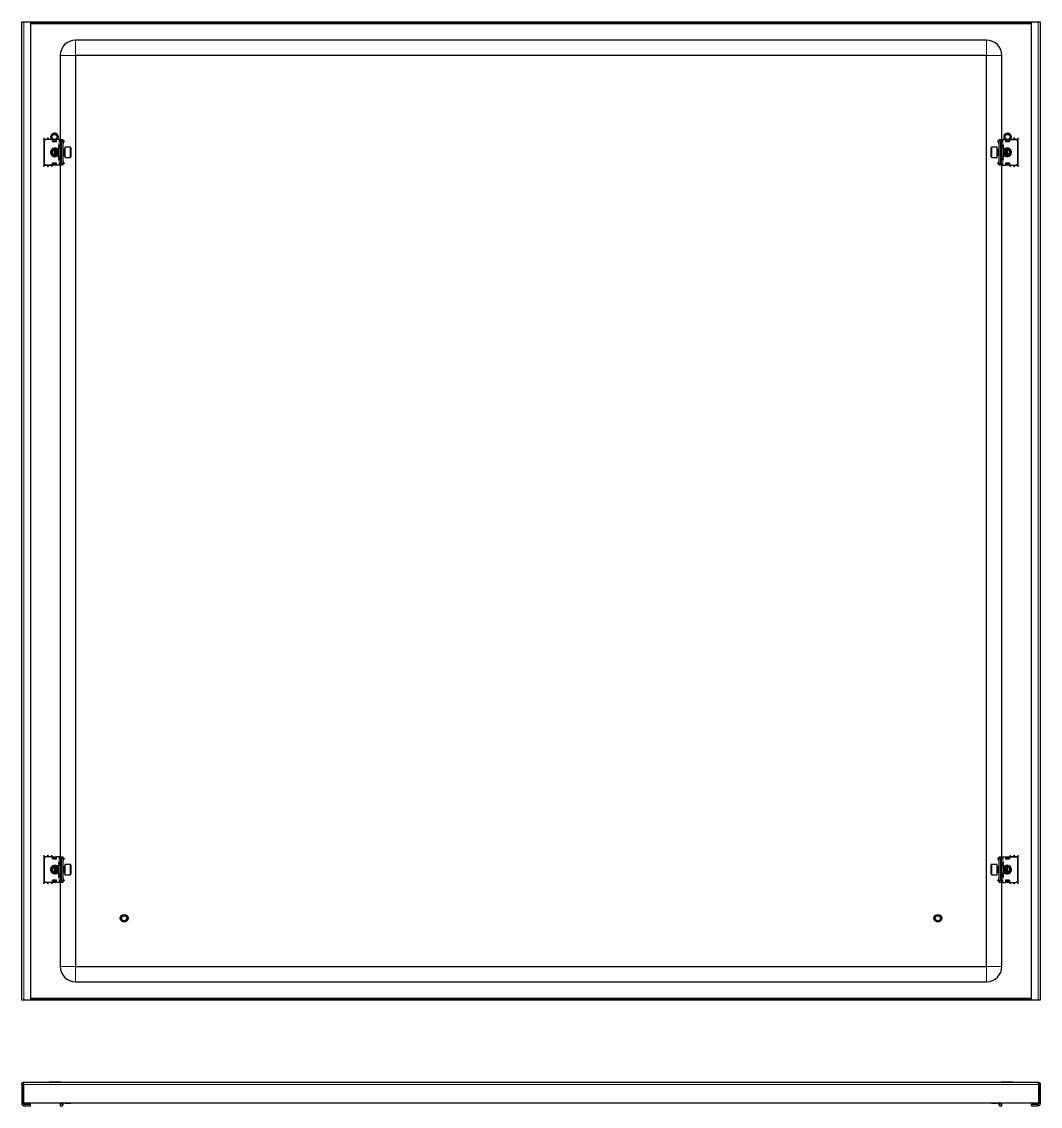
# Model space of a CAD drawing. Header units: millimetres. Extents: x -500 to 1880, y -349 to 996.
# Drawn here: x 886 to 1880, y -321 to 738 of the extents above; entities that cross this region are included whole.
import ezdxf

# ---------------------------------------------------------------- set-up
doc = ezdxf.new("R2010")
doc.units = ezdxf.units.MM

msp = doc.modelspace()

# ---------------------------------------------------------------- linework, layer by layer
at = {"color": 7, "linetype": 'Continuous', "lineweight": 25}
for p, q in [((885.87, 737.57), (887.97, 737.57)), ((885.87, -217.43), (885.87, 737.57)), ((887.97, 737.57), (894.37, 737.57)), ((894.37, 737.57), (894.37, -217.43)), ((894.37, 737.57), (1871.37, 737.57)), ((894.37, 736.07), (1871.37, 736.07)), ((1871.37, -217.43), (1871.37, 737.57)), ((1871.37, 737.57), (1877.77, 737.57)), ((1877.77, 737.57), (1879.87, 737.57)), ((1879.87, 737.57), (1879.87, -217.43)), ((1827.37, 719.57), (938.37, 719.57)), ((923.37, 704.57), (923.37, 622.57)), ((1827.37, 704.57), (938.37, 704.57)), ((938.37, 704.57), (938.37, -184.43)), ((1827.37, -184.43), (1827.37, 704.57)), ((1842.37, 622.57), (1842.37, 704.57)), ((907.37, 622.82), (907.37, 597.32)), ((907.87, 620.57), (907.87, 599.57)), ((915.87, 622.57), (909.87, 622.57)), ((915.87, 622.57), (915.87, 620.57)), ((916.07, 621.78), (915.87, 621.9)), ((915.87, 620.57), (919.87, 620.57)), ((916.07, 620.57), (916.07, 621.78)), ((916.12, 622.19), (916.45, 622.43)), ((916.62, 622.19), (916.12, 621.84)), ((916.12, 621.84), (916.12, 622.19)), ((916.12, 620.93), (916.12, 621.84)), ((916.12, 620.57), (916.12, 620.93)), ((916.62, 622.34), (916.62, 622.19)), ((916.62, 622.19), (917.02, 622.19)), ((918.71, 622.19), (919.12, 622.19)), ((919.12, 622.19), (919.12, 622.34)), ((919.62, 621.84), (919.12, 622.19)), ((919.28, 622.43), (919.62, 622.19)), ((919.62, 622.19), (919.62, 621.84)), ((919.87, 621.9), (919.62, 621.76)), ((919.62, 621.84), (919.62, 620.93)), ((919.62, 620.93), (919.62, 620.57)), ((919.87, 620.57), (919.87, 622.57)), ((922.37, 622.57), (919.87, 622.57)), ((921.87, 617.07), (921.87, 615.07)), ((922.37, 617.07), (921.87, 617.07)), ((921.87, 615.32), (922.87, 615.32)), ((921.87, 615.07), (923.54, 614.1)), ((923.37, 614.07), (921.87, 614.07)), ((921.87, 614.07), (921.87, 606.07)), ((923.87, 622.57), (922.37, 622.57)), ((923.87, 617.07), (922.37, 617.07)), ((922.87, 615.32), (923.37, 615.32)), ((923.37, 615.32), (923.37, 614.21)), ((923.87, 622.57), (925.87, 622.57)), ((923.87, 620.57), (923.87, 622.57)), ((923.87, 620.57), (923.87, 599.57)), ((924.87, 599.57), (924.87, 620.57)), ((925.87, 622.57), (925.87, 622.3)), ((925.87, 622.3), (925.87, 597.84)), ((925.87, 621.49), (926.07, 621.28)), ((926.37, 618.82), (925.87, 618.82)), ((926.37, 615.32), (925.87, 615.32)), ((926.37, 620.57), (926.37, 620.11)), ((926.37, 615.32), (926.37, 618.82)), ((926.37, 613.07), (926.37, 615.32)), ((926.45, 620.24), (927.43, 621.21)), ((926.81, 619.88), (926.45, 620.24)), ((926.81, 619.88), (927.78, 620.86)), ((927.43, 621.21), (927.78, 620.86)), ((933.27, 615.07), (927.87, 615.07)), ((927.87, 615.07), (927.87, 605.07)), ((933.87, 614.47), (933.87, 605.67)), ((1831.87, 614.14), (1831.87, 614.47)), ((1831.87, 605.67), (1831.87, 614.14)), ((1837.87, 615.07), (1832.47, 615.07)), ((1837.87, 614.69), (1837.87, 615.07)), ((1837.87, 605.07), (1837.87, 614.69)), ((1838.31, 621.21), (1837.95, 620.86)), ((1838.93, 619.88), (1837.95, 620.86)), ((1839.28, 620.24), (1838.31, 621.21)), ((1838.93, 619.88), (1839.28, 620.24)), ((1839.37, 620.57), (1839.37, 620.18)), ((1839.37, 618.82), (1839.87, 618.82)), ((1839.37, 618.82), (1839.37, 615.32)), ((1839.87, 615.32), (1839.37, 615.32)), ((1839.37, 615.32), (1839.37, 613.07)), ((1839.66, 621.28), (1839.87, 621.49)), ((1839.87, 622.57), (1841.87, 622.57)), ((1839.87, 622.3), (1839.87, 622.57)), ((1839.87, 597.84), (1839.87, 622.3)), ((1840.87, 620.57), (1840.87, 599.57)), ((1841.87, 622.57), (1841.87, 620.57)), ((1841.87, 622.57), (1843.37, 622.57)), ((1841.87, 599.57), (1841.87, 620.57)), ((1843.37, 617.07), (1841.87, 617.07)), ((1842.19, 614.1), (1843.87, 615.07)), ((1842.37, 614.21), (1842.37, 615.32)), ((1842.37, 615.32), (1842.87, 615.32)), ((1843.87, 614.07), (1842.37, 614.07)), ((1842.87, 615.32), (1843.87, 615.32)), ((1843.37, 622.57), (1845.87, 622.57)), ((1843.87, 617.07), (1843.37, 617.07)), ((1843.87, 615.07), (1843.87, 617.07)), ((1843.87, 606.07), (1843.87, 614.07)), ((1845.87, 622.57), (1845.87, 620.57)), ((1846.12, 621.76), (1845.87, 621.9)), ((1845.87, 620.57), (1849.87, 620.57)), ((1846.12, 622.19), (1846.45, 622.43)), ((1846.62, 622.19), (1846.12, 621.84)), ((1846.12, 621.84), (1846.12, 622.19)), ((1846.12, 620.93), (1846.12, 621.84)), ((1846.12, 620.57), (1846.12, 620.93)), ((1846.62, 622.34), (1846.62, 622.19)), ((1846.62, 622.19), (1847.02, 622.19)), ((1848.71, 622.19), (1849.12, 622.19)), ((1849.12, 622.19), (1849.12, 622.34)), ((1849.62, 621.84), (1849.12, 622.19)), ((1849.28, 622.43), (1849.62, 622.19)), ((1849.62, 622.19), (1849.62, 621.84)), ((1849.62, 621.84), (1849.62, 620.93)), ((1849.62, 620.93), (1849.62, 620.57)), ((1849.87, 621.9), (1849.67, 621.78)), ((1849.67, 621.78), (1849.67, 620.57)), ((1849.87, 620.57), (1849.87, 622.57)), ((1849.87, 622.57), (1855.87, 622.57)), ((1857.87, 599.57), (1857.87, 620.57)), ((1858.37, 597.32), (1858.37, 622.82)), ((917.34, 607.51), (918.17, 607.32)), ((918.42, 613.07), (917.87, 612.52)), ((917.87, 612.52), (917.87, 607.63)), ((917.87, 607.63), (918.42, 607.07)), ((918.48, 613.07), (918.42, 613.07)), ((918.42, 613.07), (918.42, 607.07)), ((918.42, 607.07), (918.48, 607.07)), ((918.87, 612.52), (918.48, 613.07)), ((918.48, 613.07), (918.48, 608.93)), ((918.48, 608.93), (918.48, 607.07)), ((918.48, 607.07), (918.87, 607.63)), ((918.66, 607.33), (919.03, 607.39)), ((919.25, 613.07), (918.87, 612.52)), ((918.87, 612.52), (918.87, 609.14)), ((918.87, 609.14), (918.87, 607.63)), ((918.87, 607.63), (919.25, 607.07)), ((919.48, 613.07), (919.25, 613.07)), ((919.25, 613.07), (919.25, 608.93)), ((919.25, 608.93), (919.25, 607.07)), ((919.25, 607.07), (919.48, 607.07)), ((919.87, 612.52), (919.48, 613.07)), ((919.48, 613.07), (919.48, 608.93)), ((919.48, 608.93), (919.48, 607.07)), ((919.48, 607.07), (919.87, 607.63)), ((919.7, 612.76), (919.94, 612.63)), ((919.94, 607.52), (919.7, 607.38)), ((920.25, 613.07), (919.87, 612.52)), ((919.87, 612.52), (919.87, 609.14)), ((919.87, 609.14), (919.87, 607.63)), ((919.87, 607.63), (920.25, 607.07)), ((920.48, 613.07), (920.25, 613.07)), ((920.25, 613.07), (920.25, 608.93)), ((920.25, 608.93), (920.25, 607.07)), ((920.25, 607.07), (920.48, 607.07)), ((920.87, 612.52), (920.48, 613.07)), ((920.48, 613.07), (920.48, 608.93)), ((920.48, 608.93), (920.48, 607.07)), ((920.48, 607.07), (920.87, 607.63)), ((921.25, 613.07), (920.87, 612.52)), ((920.87, 612.52), (920.87, 609.14)), ((920.87, 609.14), (920.87, 607.63)), ((920.87, 607.63), (921.25, 607.07)), ((921.48, 613.07), (921.25, 613.07)), ((921.25, 613.07), (921.25, 608.93)), ((921.25, 608.93), (921.25, 607.07)), ((921.25, 607.07), (921.48, 607.07)), ((921.87, 612.52), (921.48, 613.07)), ((921.48, 613.07), (921.48, 608.93)), ((921.48, 608.93), (921.48, 607.07)), ((921.48, 607.07), (921.87, 607.63)), ((921.87, 606.07), (923.37, 606.07)), ((923.54, 606.04), (921.87, 605.07)), ((921.87, 605.07), (921.87, 603.07)), ((922.87, 604.82), (921.87, 604.82)), ((923.37, 604.82), (922.87, 604.82)), ((923.37, 605.94), (923.37, 604.82)), ((926.25, 613.07), (925.87, 612.52)), ((925.87, 607.63), (926.25, 607.07)), ((925.87, 604.82), (926.37, 604.82)), ((926.48, 613.07), (926.25, 613.07)), ((926.25, 613.07), (926.25, 608.93)), ((926.25, 608.93), (926.25, 607.07)), ((926.25, 607.07), (926.48, 607.07)), ((926.37, 604.82), (926.37, 607.07)), ((926.37, 601.32), (926.37, 604.82)), ((926.87, 612.52), (926.48, 613.07)), ((926.48, 613.07), (926.48, 608.93)), ((926.48, 608.93), (926.48, 607.07)), ((926.48, 607.07), (926.87, 607.63)), ((927.25, 613.07), (926.87, 612.52)), ((926.87, 612.52), (926.87, 609.14)), ((926.87, 609.14), (926.87, 607.63)), ((926.87, 607.63), (927.25, 607.07)), ((927.62, 613.07), (927.25, 613.07)), ((927.25, 613.07), (927.25, 608.93)), ((927.25, 608.93), (927.25, 607.07)), ((927.25, 607.07), (927.62, 607.07)), ((927.87, 605.07), (933.27, 605.07)), ((1832.47, 605.07), (1837.87, 605.07)), ((1838.48, 613.07), (1838.12, 613.07)), ((1838.12, 607.07), (1838.48, 607.07)), ((1838.87, 612.52), (1838.48, 613.07)), ((1838.48, 608.93), (1838.48, 613.07)), ((1838.48, 607.07), (1838.48, 608.93)), ((1838.48, 607.07), (1838.87, 607.63)), ((1839.25, 613.07), (1838.87, 612.52)), ((1838.87, 609.14), (1838.87, 612.52)), ((1838.87, 607.63), (1838.87, 609.14)), ((1838.87, 607.63), (1839.25, 607.07)), ((1839.48, 613.07), (1839.25, 613.07)), ((1839.25, 608.93), (1839.25, 613.07)), ((1839.25, 607.07), (1839.25, 608.93)), ((1839.25, 607.07), (1839.48, 607.07)), ((1839.37, 607.07), (1839.37, 604.82)), ((1839.37, 604.82), (1839.37, 601.32)), ((1839.37, 604.82), (1839.87, 604.82)), ((1839.87, 612.52), (1839.48, 613.07)), ((1839.48, 608.93), (1839.48, 613.07)), ((1839.48, 607.07), (1839.48, 608.93)), ((1839.48, 607.07), (1839.87, 607.63)), ((1843.87, 605.07), (1842.19, 606.04)), ((1842.37, 606.07), (1843.87, 606.07)), ((1842.37, 604.82), (1842.37, 605.94)), ((1842.87, 604.82), (1842.37, 604.82)), ((1843.87, 604.82), (1842.87, 604.82)), ((1844.25, 613.07), (1843.87, 612.52)), ((1843.87, 607.63), (1844.25, 607.07)), ((1843.87, 603.07), (1843.87, 605.07)), ((1844.48, 613.07), (1844.25, 613.07)), ((1844.25, 608.93), (1844.25, 613.07)), ((1844.25, 607.07), (1844.25, 608.93)), ((1844.25, 607.07), (1844.48, 607.07)), ((1844.87, 612.52), (1844.48, 613.07)), ((1844.48, 608.93), (1844.48, 613.07)), ((1844.48, 607.07), (1844.48, 608.93)), ((1844.48, 607.07), (1844.87, 607.63)), ((1845.25, 613.07), (1844.87, 612.52)), ((1844.87, 609.14), (1844.87, 612.52)), ((1844.87, 607.63), (1844.87, 609.14)), ((1844.87, 607.63), (1845.25, 607.07)), ((1845.48, 613.07), (1845.25, 613.07)), ((1845.25, 608.93), (1845.25, 613.07)), ((1845.25, 607.07), (1845.25, 608.93)), ((1845.25, 607.07), (1845.48, 607.07)), ((1845.87, 612.52), (1845.48, 613.07)), ((1845.48, 608.93), (1845.48, 613.07)), ((1845.48, 607.07), (1845.48, 608.93)), ((1845.48, 607.07), (1845.87, 607.63)), ((1845.79, 612.63), (1846.04, 612.76)), ((1846.04, 607.38), (1845.79, 607.52)), ((1846.25, 613.07), (1845.87, 612.52)), ((1845.87, 609.14), (1845.87, 612.52)), ((1845.87, 607.63), (1845.87, 609.14)), ((1845.87, 607.63), (1846.25, 607.07)), ((1846.48, 613.07), (1846.25, 613.07)), ((1846.25, 608.93), (1846.25, 613.07)), ((1846.25, 607.07), (1846.25, 608.93)), ((1846.25, 607.07), (1846.48, 607.07)), ((1846.87, 612.52), (1846.48, 613.07)), ((1846.48, 608.93), (1846.48, 613.07)), ((1846.48, 607.07), (1846.48, 608.93)), ((1846.48, 607.07), (1846.87, 607.63)), ((1846.7, 607.39), (1847.07, 607.33)), ((1847.25, 613.07), (1846.87, 612.52)), ((1846.87, 609.14), (1846.87, 612.52)), ((1846.87, 607.63), (1846.87, 609.14)), ((1846.87, 607.63), (1847.25, 607.07)), ((1847.31, 613.07), (1847.25, 613.07)), ((1847.25, 608.93), (1847.25, 613.07)), ((1847.25, 607.07), (1847.25, 608.93)), ((1847.25, 607.07), (1847.31, 607.07)), ((1847.87, 612.52), (1847.31, 613.07)), ((1847.31, 612.84), (1847.31, 613.07)), ((1847.31, 607.07), (1847.31, 612.84)), ((1847.31, 607.07), (1847.87, 607.63)), ((1847.56, 607.32), (1848.39, 607.51)), ((1847.87, 612.33), (1847.87, 612.52)), ((1847.87, 607.63), (1847.87, 612.33)), ((915.87, 597.57), (909.87, 597.57)), ((915.37, 597.57), (915.37, 597.32)), ((919.87, 599.57), (915.87, 599.57)), ((915.87, 599.57), (915.87, 597.57)), ((915.87, 597.69), (916.07, 597.69)), ((916.07, 597.69), (916.07, 599.57)), ((916.12, 599.22), (916.12, 599.57)), ((916.12, 598.3), (916.12, 599.22)), ((916.12, 598.3), (916.62, 597.95)), ((916.12, 597.95), (916.12, 598.3)), ((916.62, 597.6), (916.12, 597.95)), ((919.12, 597.95), (916.62, 597.95)), ((916.62, 597.95), (916.62, 597.6)), ((919.12, 597.6), (916.62, 597.6)), ((919.12, 597.95), (919.62, 598.3)), ((919.12, 597.6), (919.12, 597.95)), ((919.62, 597.95), (919.12, 597.6)), ((919.62, 599.57), (919.62, 599.22)), ((919.62, 599.22), (919.62, 598.3)), ((919.62, 598.3), (919.62, 597.95)), ((919.87, 597.57), (919.87, 599.57)), ((922.37, 597.57), (919.87, 597.57)), ((921.87, 603.07), (922.37, 603.07)), ((922.37, 603.07), (923.87, 603.07)), ((923.87, 597.57), (922.37, 597.57)), ((923.37, 597.57), (923.37, -77.43)), ((923.87, 597.57), (923.87, 599.57)), ((925.87, 597.57), (923.87, 597.57)), ((926.37, 601.32), (925.87, 601.32)), ((926.07, 598.86), (925.87, 598.66)), ((925.87, 597.84), (925.87, 597.57)), ((926.37, 599.57), (926.37, 599.97)), ((926.81, 600.26), (926.45, 599.91)), ((926.45, 599.91), (927.43, 598.93)), ((926.81, 600.26), (927.78, 599.29)), ((927.43, 598.93), (927.78, 599.29)), ((1838.93, 600.26), (1837.95, 599.29)), ((1838.31, 598.93), (1837.95, 599.29)), ((1839.28, 599.91), (1838.31, 598.93)), ((1838.93, 600.26), (1839.28, 599.91)), ((1839.37, 601.32), (1839.87, 601.32)), ((1839.37, 599.57), (1839.37, 600.03)), ((1839.87, 598.66), (1839.66, 598.86)), ((1839.87, 597.57), (1839.87, 597.84)), ((1841.87, 597.57), (1839.87, 597.57)), ((1841.87, 603.07), (1843.37, 603.07)), ((1841.87, 599.57), (1841.87, 597.57)), ((1841.87, 597.57), (1843.37, 597.57)), ((1842.37, -77.43), (1842.37, 597.57)), ((1843.37, 603.07), (1843.87, 603.07)), ((1843.37, 597.57), (1845.87, 597.57)), ((1849.87, 599.57), (1845.87, 599.57)), ((1845.87, 599.57), (1845.87, 597.57)), ((1846.12, 599.22), (1846.12, 599.57)), ((1846.12, 598.3), (1846.12, 599.22)), ((1846.12, 598.3), (1846.62, 597.95)), ((1846.12, 597.95), (1846.12, 598.3)), ((1846.62, 597.6), (1846.12, 597.95)), ((1849.12, 597.95), (1846.62, 597.95)), ((1846.62, 597.95), (1846.62, 597.6)), ((1849.12, 597.6), (1846.62, 597.6)), ((1849.12, 597.95), (1849.62, 598.3)), ((1849.12, 597.6), (1849.12, 597.95)), ((1849.62, 597.95), (1849.12, 597.6)), ((1849.62, 599.57), (1849.62, 599.22)), ((1849.62, 599.22), (1849.62, 598.3)), ((1849.62, 598.3), (1849.62, 597.95)), ((1849.67, 599.57), (1849.67, 597.69)), ((1849.67, 597.69), (1849.87, 597.69)), ((1849.87, 597.57), (1849.87, 599.57)), ((1849.87, 597.57), (1855.87, 597.57)), ((1850.37, 597.32), (1850.37, 597.57)), ((907.37, -77.18), (907.37, -102.68)), ((907.87, -79.43), (907.87, -100.43)), ((915.87, -77.43), (909.87, -77.43)), ((915.37, -77.18), (915.37, -77.43)), ((915.87, -77.43), (915.87, -79.43)), ((916.07, -77.55), (915.87, -77.55)), ((915.87, -79.43), (919.87, -79.43)), ((916.07, -79.43), (916.07, -77.55)), ((916.12, -77.81), (916.62, -77.45)), ((916.62, -77.81), (916.12, -78.16)), ((916.12, -78.16), (916.12, -77.81)), ((916.12, -79.07), (916.12, -78.16)), ((916.12, -79.43), (916.12, -79.07)), ((916.62, -77.45), (916.62, -77.81)), ((916.62, -77.45), (919.12, -77.45)), ((916.62, -77.81), (919.12, -77.81)), ((919.12, -77.81), (919.12, -77.45)), ((919.12, -77.45), (919.62, -77.81)), ((919.62, -78.16), (919.12, -77.81)), ((919.62, -77.81), (919.62, -78.16)), ((919.62, -78.16), (919.62, -79.07)), ((919.62, -79.07), (919.62, -79.43)), ((919.87, -79.43), (919.87, -77.43)), ((922.37, -77.43), (919.87, -77.43)), ((921.87, -82.93), (921.87, -84.93)), ((922.37, -82.93), (921.87, -82.93)), ((921.87, -84.68), (922.87, -84.68)), ((923.87, -77.43), (922.37, -77.43)), ((923.87, -82.93), (922.37, -82.93)), ((922.87, -84.68), (923.37, -84.68)), ((923.37, -84.68), (923.37, -85.79)), ((923.87, -79.43), (923.87, -77.43)), ((923.87, -77.43), (925.87, -77.43)), ((923.87, -79.43), (923.87, -100.43)), ((924.87, -100.43), (924.87, -79.43)), ((925.87, -77.43), (925.87, -77.7)), ((925.87, -77.7), (925.87, -102.16)), ((925.87, -78.51), (926.07, -78.72)), ((926.37, -81.18), (925.87, -81.18)), ((926.37, -84.68), (925.87, -84.68)), ((926.37, -79.43), (926.37, -79.89)), ((926.37, -84.68), (926.37, -81.18)), ((926.37, -86.93), (926.37, -84.68)), ((926.45, -79.76), (927.43, -78.79)), ((926.81, -80.12), (926.45, -79.76)), ((926.81, -80.12), (927.78, -79.14)), ((927.43, -78.79), (927.78, -79.14)), ((1838.31, -78.79), (1837.95, -79.14)), ((1838.93, -80.12), (1837.95, -79.14)), ((1839.28, -79.76), (1838.31, -78.79)), ((1838.93, -80.12), (1839.28, -79.76)), ((1839.37, -79.43), (1839.37, -79.82)), ((1839.37, -81.18), (1839.87, -81.18)), ((1839.37, -81.18), (1839.37, -84.68)), ((1839.87, -84.68), (1839.37, -84.68)), ((1839.37, -84.68), (1839.37, -86.93)), ((1839.66, -78.72), (1839.87, -78.51)), ((1839.87, -77.43), (1841.87, -77.43)), ((1839.87, -77.7), (1839.87, -77.43)), ((1839.87, -102.16), (1839.87, -77.7)), ((1840.87, -79.43), (1840.87, -100.43)), ((1841.87, -77.43), (1841.87, -79.43)), ((1841.87, -77.43), (1843.37, -77.43)), ((1841.87, -100.43), (1841.87, -79.43)), ((1843.37, -82.93), (1841.87, -82.93)), ((1842.37, -85.79), (1842.37, -84.68)), ((1842.37, -84.68), (1842.87, -84.68)), ((1842.87, -84.68), (1843.87, -84.68)), ((1843.37, -77.43), (1845.87, -77.43)), ((1843.87, -82.93), (1843.37, -82.93)), ((1843.87, -84.93), (1843.87, -82.93)), ((1845.87, -77.43), (1845.87, -79.43)), ((1845.87, -79.43), (1849.87, -79.43)), ((1846.12, -77.81), (1846.62, -77.45)), ((1846.62, -77.81), (1846.12, -78.16)), ((1846.12, -78.16), (1846.12, -77.81)), ((1846.12, -79.07), (1846.12, -78.16)), ((1846.12, -79.43), (1846.12, -79.07)), ((1846.62, -77.45), (1846.62, -77.81)), ((1846.62, -77.45), (1849.12, -77.45)), ((1846.62, -77.81), (1849.12, -77.81)), ((1849.12, -77.81), (1849.12, -77.45)), ((1849.12, -77.45), (1849.62, -77.81)), ((1849.62, -78.16), (1849.12, -77.81)), ((1849.62, -77.81), (1849.62, -78.16)), ((1849.62, -78.16), (1849.62, -79.07)), ((1849.62, -79.07), (1849.62, -79.43)), ((1849.67, -77.55), (1849.67, -79.43)), ((1849.87, -77.55), (1849.67, -77.55)), ((1849.87, -77.43), (1855.87, -77.43)), ((1849.87, -79.43), (1849.87, -77.43)), ((1850.37, -77.43), (1850.37, -77.18)), ((1857.87, -100.43), (1857.87, -79.43)), ((1858.37, -102.68), (1858.37, -77.18)), ((917.34, -92.49), (918.17, -92.68)), ((918.42, -86.93), (917.87, -87.48)), ((917.87, -87.48), (917.87, -92.37)), ((917.87, -92.37), (918.42, -92.93)), ((918.48, -86.93), (918.42, -86.93)), ((918.42, -86.93), (918.42, -92.93)), ((918.42, -92.93), (918.48, -92.93)), ((918.87, -87.48), (918.48, -86.93)), ((918.48, -86.93), (918.48, -91.07)), ((918.48, -91.07), (918.48, -92.93)), ((918.48, -92.93), (918.87, -92.37)), ((918.66, -92.67), (919.03, -92.61)), ((919.25, -86.93), (918.87, -87.48)), ((918.87, -87.48), (918.87, -90.86)), ((918.87, -90.86), (918.87, -92.37)), ((918.87, -92.37), (919.25, -92.93)), ((919.48, -86.93), (919.25, -86.93)), ((919.25, -86.93), (919.25, -91.07)), ((919.25, -91.07), (919.25, -92.93)), ((919.25, -92.93), (919.48, -92.93)), ((919.87, -87.48), (919.48, -86.93)), ((919.48, -86.93), (919.48, -91.07)), ((919.48, -91.07), (919.48, -92.93)), ((919.48, -92.93), (919.87, -92.37)), ((919.7, -87.24), (919.94, -87.37)), ((919.94, -92.48), (919.7, -92.62)), ((920.25, -86.93), (919.87, -87.48)), ((919.87, -87.48), (919.87, -90.86)), ((919.87, -90.86), (919.87, -92.37)), ((919.87, -92.37), (920.25, -92.93)), ((920.48, -86.93), (920.25, -86.93)), ((920.25, -86.93), (920.25, -91.07)), ((920.25, -91.07), (920.25, -92.93)), ((920.25, -92.93), (920.48, -92.93)), ((920.87, -87.48), (920.48, -86.93)), ((920.48, -86.93), (920.48, -91.07)), ((920.48, -91.07), (920.48, -92.93)), ((920.48, -92.93), (920.87, -92.37)), ((921.25, -86.93), (920.87, -87.48)), ((920.87, -87.48), (920.87, -90.86)), ((920.87, -90.86), (920.87, -92.37)), ((920.87, -92.37), (921.25, -92.93)), ((921.48, -86.93), (921.25, -86.93)), ((921.25, -86.93), (921.25, -91.07)), ((921.25, -91.07), (921.25, -92.93)), ((921.25, -92.93), (921.48, -92.93)), ((921.87, -87.48), (921.48, -86.93)), ((921.48, -86.93), (921.48, -91.07)), ((921.48, -91.07), (921.48, -92.93)), ((921.48, -92.93), (921.87, -92.37)), ((921.87, -84.93), (923.54, -85.9)), ((923.37, -85.93), (921.87, -85.93)), ((921.87, -85.93), (921.87, -93.93)), ((921.87, -93.93), (923.37, -93.93)), ((923.54, -93.96), (921.87, -94.93)), ((921.87, -94.93), (921.87, -96.93)), ((922.87, -95.18), (921.87, -95.18)), ((923.37, -95.18), (922.87, -95.18)), ((923.37, -94.06), (923.37, -95.18)), ((926.25, -86.93), (925.87, -87.48)), ((925.87, -92.37), (926.25, -92.93)), ((925.87, -95.18), (926.37, -95.18)), ((926.48, -86.93), (926.25, -86.93)), ((926.25, -86.93), (926.25, -91.07)), ((926.25, -91.07), (926.25, -92.93)), ((926.25, -92.93), (926.48, -92.93)), ((926.37, -95.18), (926.37, -92.93)), ((926.37, -98.68), (926.37, -95.18)), ((926.87, -87.48), (926.48, -86.93)), ((926.48, -86.93), (926.48, -91.07)), ((926.48, -91.07), (926.48, -92.93)), ((926.48, -92.93), (926.87, -92.37)), ((927.25, -86.93), (926.87, -87.48)), ((926.87, -87.48), (926.87, -90.86)), ((926.87, -90.86), (926.87, -92.37)), ((926.87, -92.37), (927.25, -92.93)), ((927.62, -86.93), (927.25, -86.93)), ((927.25, -86.93), (927.25, -91.07)), ((927.25, -91.07), (927.25, -92.93)), ((927.25, -92.93), (927.62, -92.93)), ((933.27, -84.93), (927.87, -84.93)), ((927.87, -84.93), (927.87, -94.93)), ((927.87, -94.93), (933.27, -94.93)), ((933.87, -85.53), (933.87, -94.33)), ((1831.87, -85.86), (1831.87, -85.53)), ((1831.87, -94.33), (1831.87, -85.86)), ((1837.87, -84.93), (1832.47, -84.93)), ((1832.47, -94.93), (1837.87, -94.93)), ((1837.87, -85.31), (1837.87, -84.93)), ((1837.87, -94.93), (1837.87, -85.31)), ((1838.48, -86.93), (1838.12, -86.93)), ((1838.12, -92.93), (1838.48, -92.93)), ((1838.87, -87.48), (1838.48, -86.93)), ((1838.48, -91.07), (1838.48, -86.93)), ((1838.48, -92.93), (1838.48, -91.07)), ((1838.48, -92.93), (1838.87, -92.37)), ((1839.25, -86.93), (1838.87, -87.48)), ((1838.87, -90.86), (1838.87, -87.48)), ((1838.87, -92.37), (1838.87, -90.86)), ((1838.87, -92.37), (1839.25, -92.93)), ((1839.48, -86.93), (1839.25, -86.93)), ((1839.25, -91.07), (1839.25, -86.93)), ((1839.25, -92.93), (1839.25, -91.07)), ((1839.25, -92.93), (1839.48, -92.93)), ((1839.37, -92.93), (1839.37, -95.18)), ((1839.37, -95.18), (1839.37, -98.68)), ((1839.37, -95.18), (1839.87, -95.18)), ((1839.87, -87.48), (1839.48, -86.93)), ((1839.48, -91.07), (1839.48, -86.93)), ((1839.48, -92.93), (1839.48, -91.07)), ((1839.48, -92.93), (1839.87, -92.37)), ((1842.19, -85.9), (1843.87, -84.93)), ((1843.87, -94.93), (1842.19, -93.96)), ((1843.87, -85.93), (1842.37, -85.93)), ((1842.37, -93.93), (1843.87, -93.93)), ((1842.37, -95.18), (1842.37, -94.06)), ((1842.87, -95.18), (1842.37, -95.18)), ((1843.87, -95.18), (1842.87, -95.18)), ((1843.87, -93.93), (1843.87, -85.93)), ((1844.25, -86.93), (1843.87, -87.48)), ((1843.87, -92.37), (1844.25, -92.93)), ((1843.87, -96.93), (1843.87, -94.93)), ((1844.48, -86.93), (1844.25, -86.93)), ((1844.25, -91.07), (1844.25, -86.93)), ((1844.25, -92.93), (1844.25, -91.07)), ((1844.25, -92.93), (1844.48, -92.93)), ((1844.87, -87.48), (1844.48, -86.93)), ((1844.48, -91.07), (1844.48, -86.93)), ((1844.48, -92.93), (1844.48, -91.07)), ((1844.48, -92.93), (1844.87, -92.37)), ((1845.25, -86.93), (1844.87, -87.48)), ((1844.87, -90.86), (1844.87, -87.48)), ((1844.87, -92.37), (1844.87, -90.86)), ((1844.87, -92.37), (1845.25, -92.93)), ((1845.48, -86.93), (1845.25, -86.93)), ((1845.25, -91.07), (1845.25, -86.93)), ((1845.25, -92.93), (1845.25, -91.07)), ((1845.25, -92.93), (1845.48, -92.93)), ((1845.87, -87.48), (1845.48, -86.93)), ((1845.48, -91.07), (1845.48, -86.93)), ((1845.48, -92.93), (1845.48, -91.07)), ((1845.48, -92.93), (1845.87, -92.37)), ((1845.79, -87.37), (1846.04, -87.24)), ((1846.04, -92.62), (1845.79, -92.48)), ((1846.25, -86.93), (1845.87, -87.48)), ((1845.87, -90.86), (1845.87, -87.48)), ((1845.87, -92.37), (1845.87, -90.86)), ((1845.87, -92.37), (1846.25, -92.93)), ((1846.48, -86.93), (1846.25, -86.93)), ((1846.25, -91.07), (1846.25, -86.93)), ((1846.25, -92.93), (1846.25, -91.07)), ((1846.25, -92.93), (1846.48, -92.93)), ((1846.87, -87.48), (1846.48, -86.93)), ((1846.48, -91.07), (1846.48, -86.93)), ((1846.48, -92.93), (1846.48, -91.07)), ((1846.48, -92.93), (1846.87, -92.37)), ((1846.7, -92.61), (1847.07, -92.67)), ((1847.25, -86.93), (1846.87, -87.48)), ((1846.87, -90.86), (1846.87, -87.48)), ((1846.87, -92.37), (1846.87, -90.86)), ((1846.87, -92.37), (1847.25, -92.93)), ((1847.31, -86.93), (1847.25, -86.93)), ((1847.25, -91.07), (1847.25, -86.93)), ((1847.25, -92.93), (1847.25, -91.07)), ((1847.25, -92.93), (1847.31, -92.93)), ((1847.87, -87.48), (1847.31, -86.93)), ((1847.31, -87.16), (1847.31, -86.93)), ((1847.31, -92.93), (1847.31, -87.16)), ((1847.31, -92.93), (1847.87, -92.37)), ((1847.56, -92.68), (1848.39, -92.49)), ((1847.87, -87.67), (1847.87, -87.48)), ((1847.87, -92.37), (1847.87, -87.67)), ((915.87, -102.43), (909.87, -102.43)), ((915.37, -102.43), (915.37, -102.68)), ((915.87, -100.43), (915.87, -102.43)), ((919.87, -100.43), (915.87, -100.43)), ((915.87, -102.31), (916.07, -102.31)), ((916.07, -102.31), (916.07, -100.43)), ((916.12, -100.78), (916.12, -100.43)), ((916.12, -101.7), (916.12, -100.78)), ((916.12, -101.7), (916.62, -102.05)), ((916.12, -102.05), (916.12, -101.7)), ((916.62, -102.4), (916.12, -102.05)), ((919.12, -102.05), (916.62, -102.05)), ((916.62, -102.05), (916.62, -102.4)), ((919.12, -102.4), (916.62, -102.4)), ((919.12, -102.05), (919.62, -101.7)), ((919.12, -102.4), (919.12, -102.05)), ((919.62, -102.05), (919.12, -102.4)), ((919.62, -100.43), (919.62, -100.78)), ((919.62, -100.78), (919.62, -101.7)), ((919.62, -101.7), (919.62, -102.05)), ((919.87, -102.43), (919.87, -100.43)), ((922.37, -102.43), (919.87, -102.43)), ((921.87, -96.93), (922.37, -96.93)), ((922.37, -96.93), (923.87, -96.93)), ((923.87, -102.43), (922.37, -102.43)), ((923.37, -102.43), (923.37, -184.43)), ((923.87, -102.43), (923.87, -100.43)), ((925.87, -102.43), (923.87, -102.43)), ((926.37, -98.68), (925.87, -98.68)), ((926.07, -101.14), (925.87, -101.34)), ((925.87, -102.16), (925.87, -102.43)), ((926.37, -100.43), (926.37, -100.03)), ((926.81, -99.74), (926.45, -100.09)), ((926.45, -100.09), (927.43, -101.07)), ((926.81, -99.74), (927.78, -100.71)), ((927.43, -101.07), (927.78, -100.71)), ((1838.93, -99.74), (1837.95, -100.71)), ((1838.31, -101.07), (1837.95, -100.71)), ((1839.28, -100.09), (1838.31, -101.07)), ((1838.93, -99.74), (1839.28, -100.09)), ((1839.37, -98.68), (1839.87, -98.68)), ((1839.37, -100.43), (1839.37, -99.97)), ((1839.87, -101.34), (1839.66, -101.14)), ((1839.87, -102.43), (1839.87, -102.16)), ((1841.87, -102.43), (1839.87, -102.43)), ((1841.87, -96.93), (1843.37, -96.93)), ((1841.87, -100.43), (1841.87, -102.43)), ((1841.87, -102.43), (1843.37, -102.43)), ((1842.37, -184.43), (1842.37, -102.43)), ((1843.37, -96.93), (1843.87, -96.93)), ((1843.37, -102.43), (1845.87, -102.43)), ((1849.87, -100.43), (1845.87, -100.43)), ((1845.87, -100.43), (1845.87, -102.43)), ((1846.12, -100.78), (1846.12, -100.43)), ((1846.12, -101.7), (1846.12, -100.78)), ((1846.12, -102.05), (1846.12, -101.7)), ((1846.12, -101.7), (1846.62, -102.05)), ((1846.62, -102.4), (1846.12, -102.05)), ((1846.62, -102.05), (1846.62, -102.4)), ((1849.12, -102.05), (1846.62, -102.05)), ((1849.12, -102.4), (1846.62, -102.4)), ((1849.12, -102.05), (1849.62, -101.7)), ((1849.12, -102.4), (1849.12, -102.05)), ((1849.62, -102.05), (1849.12, -102.4)), ((1849.62, -100.43), (1849.62, -100.78)), ((1849.62, -100.78), (1849.62, -101.7)), ((1849.62, -101.7), (1849.62, -102.05)), ((1849.67, -100.43), (1849.67, -102.31)), ((1849.67, -102.31), (1849.87, -102.31)), ((1849.87, -102.43), (1849.87, -100.43)), ((1849.87, -102.43), (1855.87, -102.43)), ((1850.37, -102.68), (1850.37, -102.43)), ((938.37, -184.43), (1827.37, -184.43)), ((938.37, -199.43), (1827.37, -199.43)), ((887.97, -217.43), (885.87, -217.43)), ((894.37, -217.43), (887.97, -217.43)), ((1871.37, -215.93), (894.37, -215.93)), ((1871.37, -217.43), (894.37, -217.43)), ((1877.77, -217.43), (1871.37, -217.43)), ((1879.87, -217.43), (1877.77, -217.43)), ((887.37, -299.58), (885.87, -299.58)), ((885.87, -299.58), (885.87, -318.38)), ((887.37, -299.58), (887.37, -318.38)), ((887.57, -299.58), (887.57, -317.48)), ((887.97, -297.48), (1877.77, -297.48)), ((912.58, -297.18), (912.58, -297.48)), ((912.58, -297.18), (924.15, -297.18)), ((924.15, -297.48), (924.15, -297.18)), ((1841.58, -297.18), (1841.58, -297.48)), ((1841.58, -297.18), (1852.74, -297.18)), ((1852.74, -297.18), (1853.15, -297.18)), ((1853.15, -297.48), (1853.15, -297.18)), ((1878.17, -299.58), (1878.17, -317.48)), ((1879.87, -299.58), (1878.37, -299.58)), ((1878.37, -299.58), (1878.37, -318.38)), ((1879.87, -299.58), (1879.87, -318.38)), ((887.57, -317.48), (1878.17, -317.48)), ((923.87, -318.98), (923.87, -317.48)), ((925.87, -318.98), (925.87, -317.48)), ((927.87, -317.48), (927.87, -317.98)), ((1837.87, -317.98), (1837.87, -317.48)), ((1839.87, -318.98), (1839.87, -317.48)), ((1841.87, -318.98), (1841.87, -317.48)), ((887.97, -318.98), (894.37, -318.98)), ((887.97, -320.48), (894.37, -320.48)), ((894.37, -320.48), (894.37, -318.98)), ((923.87, -320.98), (923.87, -318.98)), ((924.87, -320.98), (923.87, -320.98)), ((924.87, -320.98), (925.87, -319.98)), ((926.37, -317.98), (925.87, -317.98)), ((925.87, -318.98), (925.87, -319.98)), ((927.87, -317.98), (933.27, -317.98)), ((1832.47, -317.98), (1837.87, -317.98)), ((1839.37, -317.98), (1839.87, -317.98)), ((1839.87, -319.98), (1839.87, -318.98)), ((1839.87, -319.98), (1840.87, -320.98)), ((1841.87, -320.98), (1840.87, -320.98)), ((1841.87, -318.98), (1841.87, -320.98)), ((1871.37, -320.48), (1871.37, -318.98)), ((1871.37, -318.98), (1877.77, -318.98)), ((1871.37, -320.48), (1877.77, -320.48))]:
    msp.add_line(p, q, dxfattribs=at)
at = {"color": 8, "linetype": 'Continuous', "lineweight": 18}
for p, q in [((887.97, 737.57), (887.97, -217.43)), ((894.37, 735.47), (1871.37, 735.47)), ((1877.77, 737.57), (1877.77, -217.43)), ((938.37, 704.57), (938.37, 719.57)), ((1827.37, 704.57), (1827.37, 719.57)), ((938.37, 704.57), (923.37, 704.57)), ((1827.37, 704.57), (1842.37, 704.57)), ((907.37, 622.82), (911.37, 622.82)), ((911.37, 622.82), (914.87, 622.82)), ((919.62, 620.93), (916.12, 620.93)), ((922.37, 622.57), (922.37, 617.07)), ((922.87, 617.07), (922.87, 615.32)), ((923.37, 606.07), (923.37, 614.07)), ((924.87, 620.57), (923.87, 620.57)), ((925.87, 621.07), (926.07, 621.28)), ((925.87, 620.57), (926.37, 620.57)), ((933.27, 605.07), (933.27, 615.07)), ((1832.47, 615.07), (1832.47, 614.69)), ((1832.47, 614.69), (1832.47, 605.07)), ((1839.87, 620.57), (1839.37, 620.57)), ((1839.87, 621.07), (1839.66, 621.28)), ((1841.87, 620.57), (1840.87, 620.57)), ((1842.37, 614.07), (1842.37, 606.07)), ((1842.87, 615.32), (1842.87, 617.07)), ((1843.37, 617.07), (1843.37, 622.57)), ((1849.62, 620.93), (1846.12, 620.93)), ((1850.87, 622.82), (1854.37, 622.82)), ((1858.37, 622.82), (1854.37, 622.82)), ((922.87, 604.82), (922.87, 603.07)), ((927.62, 612.84), (927.62, 613.07)), ((927.62, 607.07), (927.62, 612.84)), ((1838.12, 613.07), (1838.12, 607.07)), ((1842.87, 603.07), (1842.87, 604.82)), ((907.37, 597.32), (911.37, 597.32)), ((915.37, 597.32), (911.37, 597.32)), ((916.12, 599.22), (919.62, 599.22)), ((922.37, 603.07), (922.37, 597.57)), ((923.87, 599.57), (924.87, 599.57)), ((925.87, 599.57), (926.37, 599.57)), ((925.87, 599.07), (926.07, 598.86)), ((1839.87, 599.57), (1839.37, 599.57)), ((1839.87, 599.07), (1839.66, 598.86)), ((1840.87, 599.57), (1841.87, 599.57)), ((1843.37, 597.57), (1843.37, 603.07)), ((1846.12, 599.22), (1849.62, 599.22)), ((1854.37, 597.32), (1850.37, 597.32)), ((1858.37, 597.32), (1854.37, 597.32)), ((907.37, -77.18), (911.37, -77.18)), ((911.37, -77.18), (915.37, -77.18)), ((919.62, -79.07), (916.12, -79.07)), ((922.37, -77.43), (922.37, -82.93)), ((922.87, -82.93), (922.87, -84.68)), ((924.87, -79.43), (923.87, -79.43)), ((925.87, -78.93), (926.07, -78.72)), ((925.87, -79.43), (926.37, -79.43)), ((1839.87, -79.43), (1839.37, -79.43)), ((1839.87, -78.93), (1839.66, -78.72)), ((1841.87, -79.43), (1840.87, -79.43)), ((1842.87, -84.68), (1842.87, -82.93)), ((1843.37, -82.93), (1843.37, -77.43)), ((1849.62, -79.07), (1846.12, -79.07)), ((1850.37, -77.18), (1854.37, -77.18)), ((1858.37, -77.18), (1854.37, -77.18)), ((922.87, -95.18), (922.87, -96.93)), ((923.37, -93.93), (923.37, -85.93)), ((927.62, -87.16), (927.62, -86.93)), ((927.62, -92.93), (927.62, -87.16)), ((933.27, -94.93), (933.27, -84.93)), ((1832.47, -84.93), (1832.47, -85.31)), ((1832.47, -85.31), (1832.47, -94.93)), ((1838.12, -86.93), (1838.12, -92.93)), ((1842.37, -85.93), (1842.37, -93.93)), ((1842.87, -96.93), (1842.87, -95.18)), ((907.37, -102.68), (911.37, -102.68)), ((915.37, -102.68), (911.37, -102.68)), ((916.12, -100.78), (919.62, -100.78)), ((922.37, -96.93), (922.37, -102.43)), ((923.87, -100.43), (924.87, -100.43)), ((925.87, -100.43), (926.37, -100.43)), ((925.87, -100.93), (926.07, -101.14)), ((1839.87, -100.43), (1839.37, -100.43)), ((1839.87, -100.93), (1839.66, -101.14)), ((1840.87, -100.43), (1841.87, -100.43)), ((1843.37, -102.43), (1843.37, -96.93)), ((1846.12, -100.78), (1849.62, -100.78)), ((1854.37, -102.68), (1850.37, -102.68)), ((1858.37, -102.68), (1854.37, -102.68)), ((938.37, -184.43), (923.37, -184.43)), ((938.37, -184.43), (938.37, -199.43)), ((1827.37, -184.43), (1827.37, -199.43)), ((1827.37, -184.43), (1842.37, -184.43)), ((1871.37, -215.33), (894.37, -215.33)), ((887.57, -299.58), (1878.17, -299.58)), ((933.27, -317.98), (933.27, -317.48)), ((1832.47, -317.48), (1832.47, -317.98)), ((887.37, -318.38), (885.87, -318.38)), ((887.97, -318.98), (887.97, -320.48)), ((923.87, -318.98), (925.87, -318.98)), ((1839.87, -318.98), (1841.87, -318.98)), ((1877.77, -318.98), (1877.77, -320.48)), ((1878.37, -318.38), (1879.87, -318.38))]:
    msp.add_line(p, q, dxfattribs=at)
at = {"color": 7, "linetype": 'Continuous', "lineweight": 25, "flags": 128}
for points in [[(919.03, 612.75), (918.9, 612.78), (918.66, 612.82)], [(1847.07, 612.82), (1846.83, 612.78), (1846.7, 612.75)], [(919.03, -87.25), (918.9, -87.22), (918.66, -87.18)], [(1847.07, -87.18), (1846.83, -87.22), (1846.7, -87.25)]]:
    msp.add_lwpolyline(points, dxfattribs=at)
at = {"color": 7, "linetype": 'Continuous', "lineweight": 25}
for centre, radius in [((917.87, 625.07), 3), ((917.87, 625.07), 2.5), ((1847.87, 625.07), 3), ((1847.87, 625.07), 2.5), ((985.87, -137.43), 3.75), ((985.87, -137.43), 3), ((985.87, -137.43), 2.5), ((1779.87, -137.43), 3.75), ((1779.87, -137.43), 3), ((1779.87, -137.43), 2.5)]:
    msp.add_circle(centre, radius, dxfattribs=at)
for centre, radius, start, end in [((938.37, 704.57), 15, 90, 180), ((1827.37, 704.57), 15, 0, 90), ((917.87, 625.07), 3.75, 0, 221.81031), ((917.87, 625.07), 3.75, 318.18969, 0), ((1847.87, 625.07), 3.75, 0, 221.81031), ((1847.87, 625.07), 3.75, 318.18969, 0), ((909.87, 620.57), 2, 90, 180), ((918.37, 610.07), 4, 45.71765, 270), ((923.37, 614.57), 0.5, 270, 0), ((926.87, 620.57), 2, 120, 180), ((925.37, 620.57), 1, 0, 45), ((933.27, 614.47), 0.6, 0, 90), ((1832.47, 614.47), 0.6, 90, 180), ((1840.37, 620.57), 1, 135, 180), ((1838.87, 620.57), 2, 0, 60), ((1842.37, 614.57), 0.5, 180, 270), ((1847.37, 610.07), 4, 90, 134.28235), ((1847.37, 610.07), 4, 225.71765, 90), ((1855.87, 620.57), 2, 0, 90), ((918.37, 610.07), 3, 74.33161, 285.66839), ((918.37, 610.07), 2.76, 94.01261, 248.2426), ((918.37, 610.07), 2.45, 101.79772, 258.20228), ((918.37, 610.07), 4, 270, 314.28235), ((923.37, 605.57), 0.5, 0, 90), ((927.62, 613.32), 0.25, 270, 0), ((927.62, 606.82), 0.25, 0, 90), ((933.27, 605.67), 0.6, 270, 0), ((1832.47, 605.67), 0.6, 180, 270), ((1838.12, 613.32), 0.25, 180, 270), ((1838.12, 606.82), 0.25, 90, 180), ((1842.37, 605.57), 0.5, 90, 180), ((1847.37, 610.07), 3, 254.33161, 105.66839), ((1847.37, 610.07), 2.76, 291.7574, 85.98739), ((1847.37, 610.07), 2.45, 21.7574, 78.20228), ((1847.37, 610.07), 2.45, 281.79772, 21.7574), ((909.87, 599.57), 2, 180, 270), ((926.87, 599.57), 2, 180, 240), ((925.37, 599.57), 1, 315, 0), ((1840.37, 599.57), 1, 180, 225), ((1838.87, 599.57), 2, 300, 0), ((1855.87, 599.57), 2, 270, 0), ((909.87, -79.43), 2, 90, 180), ((926.87, -79.43), 2, 120, 180), ((925.37, -79.43), 1, 0, 45), ((1840.37, -79.43), 1, 135, 180), ((1838.87, -79.43), 2, 0, 60), ((1855.87, -79.43), 2, 0, 90), ((918.37, -89.93), 4, 45.71765, 270), ((918.37, -89.93), 3, 74.33161, 285.66839), ((918.37, -89.93), 2.76, 94.01261, 248.2426), ((918.37, -89.93), 2.45, 101.79772, 258.20228), ((918.37, -89.93), 4, 270, 314.28235), ((923.37, -85.43), 0.5, 270, 0), ((923.37, -94.43), 0.5, 0, 90), ((927.62, -86.68), 0.25, 270, 0), ((927.62, -93.18), 0.25, 0, 90), ((933.27, -85.53), 0.6, 0, 90), ((933.27, -94.33), 0.6, 270, 0), ((1832.47, -85.53), 0.6, 90, 180), ((1832.47, -94.33), 0.6, 180, 270), ((1838.12, -86.68), 0.25, 180, 270), ((1838.12, -93.18), 0.25, 90, 180), ((1842.37, -85.43), 0.5, 180, 270), ((1842.37, -94.43), 0.5, 90, 180), ((1847.37, -89.93), 4, 90, 134.28235), ((1847.37, -89.93), 4, 225.71765, 90), ((1847.37, -89.93), 3, 254.33161, 105.66839), ((1847.37, -89.93), 2.76, 291.7574, 85.98739), ((1847.37, -89.93), 2.45, 21.7574, 78.20228), ((1847.37, -89.93), 2.45, 281.79772, 21.7574), ((909.87, -100.43), 2, 180, 270), ((926.87, -100.43), 2, 180, 240), ((925.37, -100.43), 1, 315, 0), ((1840.37, -100.43), 1, 180, 225), ((1838.87, -100.43), 2, 300, 0), ((1855.87, -100.43), 2, 270, 0), ((938.37, -184.43), 15, 180, 270), ((1827.37, -184.43), 15, 270, 0), ((933.27, -317.38), 0.6, 270, 350.40593), ((1832.47, -317.38), 0.6, 189.59407, 270), ((887.97, -318.38), 2.1, 180, 270), ((887.97, -318.38), 0.6, 180, 270), ((1877.77, -318.38), 0.6, 270, 0), ((1877.77, -318.38), 2.1, 270, 0)]:
    msp.add_arc(centre, radius, start, end, dxfattribs=at)
at = {"color": 8, "linetype": 'Continuous', "lineweight": 18}
for centre, start, end in [((918.37, 610.07), 38.94244, 270), ((1847.37, 610.07), 218.94244, 90), ((1847.37, 610.07), 90, 141.05756), ((918.37, 610.07), 270, 321.05756), ((918.37, -89.93), 38.94244, 270), ((918.37, -89.93), 270, 321.05756), ((1847.37, -89.93), 218.94244, 90), ((1847.37, -89.93), 90, 141.05756)]:
    msp.add_arc(centre, 4.5, start, end, dxfattribs=at)
at = {"color": 7, "linetype": 'Continuous', "lineweight": 25}
for points, knots in [([(907.37, 622.82), (907.46, 623.07), (907.65, 623.55), (907.84, 623.95), (907.94, 624.14)], [0, 0, 0, 0, 0.5020654, 1, 1, 1, 1]), ([(910.79, 624.13), (910.87, 623.98), (911.05, 623.63), (911.24, 623.14), (911.35, 622.86), (911.37, 622.82)], [0, 0, 0, 0, 0.4154826, 0.9171518, 1, 1, 1, 1]), ([(911.37, 622.82), (911.46, 623.07), (911.65, 623.55), (911.84, 623.95), (911.94, 624.14)], [0, 0, 0, 0, 0.5020654, 1, 1, 1, 1]), ([(926.45, 620.24), (926.3, 620.05), (925.99, 619.67), (925.87, 619.14), (925.87, 618.86), (925.87, 618.82)], [0, 0, 0, 0, 0.4618628, 0.9237257, 1, 1, 1, 1]), ([(926.81, 619.88), (926.69, 619.73), (926.5, 619.51), (926.38, 619.13), (926.37, 618.92), (926.37, 618.82)], [0, 0, 0, 0, 0.4850424, 0.7384039, 1, 1, 1, 1]), ([(1839.37, 618.82), (1839.35, 619.01), (1839.31, 619.3), (1839.13, 619.65), (1838.99, 619.81), (1838.93, 619.88)], [0, 0, 0, 0, 0.4850424, 0.7384039, 1, 1, 1, 1]), ([(1839.87, 618.82), (1839.84, 619.06), (1839.79, 619.55), (1839.5, 620.01), (1839.31, 620.21), (1839.28, 620.24)], [0, 0, 0, 0, 0.4618628, 0.9237257, 1, 1, 1, 1]), ([(1853.79, 624.13), (1853.87, 623.98), (1854.05, 623.63), (1854.24, 623.14), (1854.35, 622.86), (1854.37, 622.82)], [0, 0, 0, 0, 0.4154826, 0.91715183, 1, 1, 1, 1]), ([(1854.37, 622.82), (1854.46, 623.07), (1854.65, 623.55), (1854.84, 623.95), (1854.94, 624.14)], [0, 0, 0, 0, 0.5020654, 1, 1, 1, 1]), ([(1857.79, 624.13), (1857.87, 623.98), (1858.05, 623.63), (1858.24, 623.14), (1858.35, 622.86), (1858.37, 622.82)], [0, 0, 0, 0, 0.4154826, 0.9171518, 1, 1, 1, 1]), ([(907.94, 596.01), (907.86, 596.17), (907.68, 596.51), (907.49, 597), (907.38, 597.28), (907.37, 597.32)], [0, 0, 0, 0, 0.4154826, 0.9171518, 1, 1, 1, 1]), ([(911.37, 597.32), (911.27, 597.08), (911.08, 596.59), (910.89, 596.2), (910.79, 596)], [0, 0, 0, 0, 0.5020654, 1, 1, 1, 1]), ([(911.94, 596.01), (911.86, 596.17), (911.68, 596.51), (911.49, 597), (911.38, 597.28), (911.37, 597.32)], [0, 0, 0, 0, 0.4154826, 0.91715183, 1, 1, 1, 1]), ([(915.37, 597.32), (915.27, 597.08), (915.08, 596.59), (914.89, 596.2), (914.79, 596)], [0, 0, 0, 0, 0.50206541, 1, 1, 1, 1]), ([(925.87, 601.32), (925.89, 601.08), (925.94, 600.6), (926.23, 600.14), (926.42, 599.94), (926.45, 599.91)], [0, 0, 0, 0, 0.4618628, 0.9237257, 1, 1, 1, 1]), ([(926.37, 601.32), (926.39, 601.13), (926.42, 600.84), (926.6, 600.49), (926.74, 600.34), (926.81, 600.26)], [0, 0, 0, 0, 0.48504241, 0.73840391, 1, 1, 1, 1]), ([(1838.93, 600.26), (1839.05, 600.41), (1839.23, 600.64), (1839.35, 601.02), (1839.36, 601.22), (1839.37, 601.32)], [0, 0, 0, 0, 0.48504241, 0.73840391, 1, 1, 1, 1]), ([(1839.28, 599.91), (1839.43, 600.1), (1839.74, 600.47), (1839.86, 601), (1839.87, 601.28), (1839.87, 601.32)], [0, 0, 0, 0, 0.46186285, 0.92372566, 1, 1, 1, 1]), ([(1850.94, 596.01), (1850.86, 596.17), (1850.68, 596.51), (1850.49, 597), (1850.38, 597.28), (1850.37, 597.32)], [0, 0, 0, 0, 0.4154826, 0.9171518, 1, 1, 1, 1]), ([(1854.37, 597.32), (1854.27, 597.08), (1854.08, 596.59), (1853.89, 596.2), (1853.79, 596)], [0, 0, 0, 0, 0.5020654, 1, 1, 1, 1]), ([(1854.94, 596.01), (1854.86, 596.17), (1854.68, 596.51), (1854.49, 597), (1854.38, 597.28), (1854.37, 597.32)], [0, 0, 0, 0, 0.4154826, 0.9171518, 1, 1, 1, 1]), ([(1858.37, 597.32), (1858.27, 597.08), (1858.08, 596.59), (1857.89, 596.2), (1857.79, 596)], [0, 0, 0, 0, 0.50206541, 1, 1, 1, 1]), ([(907.37, -77.18), (907.46, -76.93), (907.65, -76.45), (907.84, -76.05), (907.94, -75.86)], [0, 0, 0, 0, 0.50206541, 1, 1, 1, 1]), ([(910.79, -75.87), (910.87, -76.02), (911.05, -76.37), (911.24, -76.86), (911.35, -77.14), (911.37, -77.18)], [0, 0, 0, 0, 0.4154826, 0.9171518, 1, 1, 1, 1]), ([(911.37, -77.18), (911.46, -76.93), (911.65, -76.45), (911.84, -76.05), (911.94, -75.86)], [0, 0, 0, 0, 0.50206541, 1, 1, 1, 1]), ([(914.79, -75.87), (914.87, -76.02), (915.05, -76.37), (915.24, -76.86), (915.35, -77.14), (915.37, -77.18)], [0, 0, 0, 0, 0.4154826, 0.9171518, 1, 1, 1, 1]), ([(926.45, -79.76), (926.3, -79.95), (925.99, -80.33), (925.87, -80.86), (925.87, -81.14), (925.87, -81.18)], [0, 0, 0, 0, 0.4618628, 0.9237257, 1, 1, 1, 1]), ([(926.81, -80.12), (926.69, -80.27), (926.5, -80.49), (926.38, -80.87), (926.37, -81.08), (926.37, -81.18)], [0, 0, 0, 0, 0.4850424, 0.7384039, 1, 1, 1, 1]), ([(1839.37, -81.18), (1839.35, -80.99), (1839.31, -80.7), (1839.13, -80.35), (1838.99, -80.19), (1838.93, -80.12)], [0, 0, 0, 0, 0.4850424, 0.7384039, 1, 1, 1, 1]), ([(1839.87, -81.18), (1839.84, -80.94), (1839.79, -80.45), (1839.5, -79.99), (1839.31, -79.79), (1839.28, -79.76)], [0, 0, 0, 0, 0.4618628, 0.9237257, 1, 1, 1, 1]), ([(1850.37, -77.18), (1850.46, -76.93), (1850.65, -76.45), (1850.84, -76.05), (1850.94, -75.86)], [0, 0, 0, 0, 0.5020654, 1, 1, 1, 1]), ([(1853.79, -75.87), (1853.87, -76.02), (1854.05, -76.37), (1854.24, -76.86), (1854.35, -77.14), (1854.37, -77.18)], [0, 0, 0, 0, 0.4154826, 0.91715183, 1, 1, 1, 1]), ([(1854.37, -77.18), (1854.46, -76.93), (1854.65, -76.45), (1854.84, -76.05), (1854.94, -75.86)], [0, 0, 0, 0, 0.5020654, 1, 1, 1, 1]), ([(1857.79, -75.87), (1857.87, -76.02), (1858.05, -76.37), (1858.24, -76.86), (1858.35, -77.14), (1858.37, -77.18)], [0, 0, 0, 0, 0.4154826, 0.9171518, 1, 1, 1, 1]), ([(907.94, -103.99), (907.86, -103.83), (907.68, -103.49), (907.49, -103), (907.38, -102.72), (907.37, -102.68)], [0, 0, 0, 0, 0.4154826, 0.9171518, 1, 1, 1, 1]), ([(911.37, -102.68), (911.27, -102.92), (911.08, -103.41), (910.89, -103.8), (910.79, -104)], [0, 0, 0, 0, 0.5020654, 1, 1, 1, 1]), ([(911.94, -103.99), (911.86, -103.83), (911.68, -103.49), (911.49, -103), (911.38, -102.72), (911.37, -102.68)], [0, 0, 0, 0, 0.4154826, 0.9171518, 1, 1, 1, 1]), ([(915.37, -102.68), (915.27, -102.92), (915.08, -103.41), (914.89, -103.8), (914.79, -104)], [0, 0, 0, 0, 0.5020654, 1, 1, 1, 1]), ([(925.87, -98.68), (925.89, -98.92), (925.94, -99.4), (926.23, -99.86), (926.42, -100.06), (926.45, -100.09)], [0, 0, 0, 0, 0.4618628, 0.9237257, 1, 1, 1, 1]), ([(926.37, -98.68), (926.39, -98.87), (926.42, -99.16), (926.6, -99.51), (926.74, -99.66), (926.81, -99.74)], [0, 0, 0, 0, 0.48504241, 0.73840391, 1, 1, 1, 1]), ([(1838.93, -99.74), (1839.05, -99.59), (1839.23, -99.36), (1839.35, -98.98), (1839.36, -98.78), (1839.37, -98.68)], [0, 0, 0, 0, 0.48504241, 0.73840391, 1, 1, 1, 1]), ([(1839.28, -100.09), (1839.43, -99.9), (1839.74, -99.53), (1839.86, -99), (1839.87, -98.72), (1839.87, -98.68)], [0, 0, 0, 0, 0.46186285, 0.92372566, 1, 1, 1, 1]), ([(1850.94, -103.99), (1850.86, -103.83), (1850.68, -103.49), (1850.49, -103), (1850.38, -102.72), (1850.37, -102.68)], [0, 0, 0, 0, 0.4154826, 0.91715183, 1, 1, 1, 1]), ([(1854.37, -102.68), (1854.27, -102.92), (1854.08, -103.41), (1853.89, -103.8), (1853.79, -104)], [0, 0, 0, 0, 0.5020654, 1, 1, 1, 1]), ([(1854.94, -103.99), (1854.86, -103.83), (1854.68, -103.49), (1854.49, -103), (1854.38, -102.72), (1854.37, -102.68)], [0, 0, 0, 0, 0.4154826, 0.9171518, 1, 1, 1, 1]), ([(1858.37, -102.68), (1858.27, -102.92), (1858.08, -103.41), (1857.89, -103.8), (1857.79, -104)], [0, 0, 0, 0, 0.5020654, 1, 1, 1, 1]), ([(885.87, -299.58), (885.87, -299.3), (885.92, -299.03), (886.13, -298.52), (886.28, -298.29), (886.68, -297.9), (886.91, -297.74), (887.42, -297.53), (887.69, -297.48), (887.97, -297.48)], [0, 0, 0, 0, 0.25, 0.25, 0.5, 0.5, 0.75, 0.75, 1, 1, 1, 1]), ([(887.37, -299.58), (887.38, -299.5), (887.4, -299.34), (887.5, -299.15), (887.6, -299.12), (887.62, -299.11)], [0, 0, 0, 0, 0.4327963, 0.8655659, 1, 1, 1, 1]), ([(887.97, -297.48), (887.93, -297.48), (887.9, -297.53), (887.83, -297.74), (887.8, -297.9), (887.73, -298.29), (887.7, -298.52), (887.63, -299.03), (887.6, -299.3), (887.57, -299.58)], [0, 0, 0, 0, 0.25, 0.25, 0.5, 0.5, 0.75, 0.75, 1, 1, 1, 1]), ([(1877.77, -297.48), (1878.04, -297.48), (1878.31, -297.53), (1878.83, -297.74), (1879.05, -297.9), (1879.45, -298.29), (1879.6, -298.52), (1879.81, -299.03), (1879.87, -299.3), (1879.87, -299.58)], [0, 0, 0, 0, 0.25, 0.25, 0.5, 0.5, 0.75, 0.75, 1, 1, 1, 1]), ([(1878.17, -299.58), (1878.13, -299.3), (1878.1, -299.03), (1878.03, -298.52), (1878, -298.29), (1877.93, -297.9), (1877.9, -297.74), (1877.83, -297.53), (1877.8, -297.48), (1877.77, -297.48)], [0, 0, 0, 0, 0.25, 0.25, 0.5, 0.5, 0.75, 0.75, 1, 1, 1, 1]), ([(1878.11, -299.1), (1878.14, -299.12), (1878.3, -299.22), (1878.34, -299.42), (1878.37, -299.58)], [0, 0, 0, 0, 0.2077128, 1, 1, 1, 1]), ([(926.28, -317.48), (926.19, -317.53), (925.96, -317.68), (925.87, -317.85), (925.87, -317.96), (925.87, -317.98)], [0, 0, 0, 0, 0.3313457, 0.9052264, 1, 1, 1, 1]), ([(926.68, -317.48), (926.61, -317.54), (926.48, -317.65), (926.39, -317.82), (926.37, -317.92), (926.37, -317.98)], [0, 0, 0, 0, 0.3603654, 0.6750686, 1, 1, 1, 1]), ([(1839.37, -317.98), (1839.34, -317.88), (1839.31, -317.72), (1839.17, -317.56), (1839.09, -317.49), (1839.07, -317.48)], [0, 0, 0, 0, 0.6029704, 0.9179315, 1, 1, 1, 1]), ([(1839.87, -317.98), (1839.85, -317.88), (1839.81, -317.72), (1839.56, -317.55), (1839.46, -317.48)], [0, 0, 0, 0, 0.5741301, 1, 1, 1, 1])]:
    msp.add_open_spline(points, degree=3, knots=knots, dxfattribs=at)

doc.saveas('drawing.dxf')
